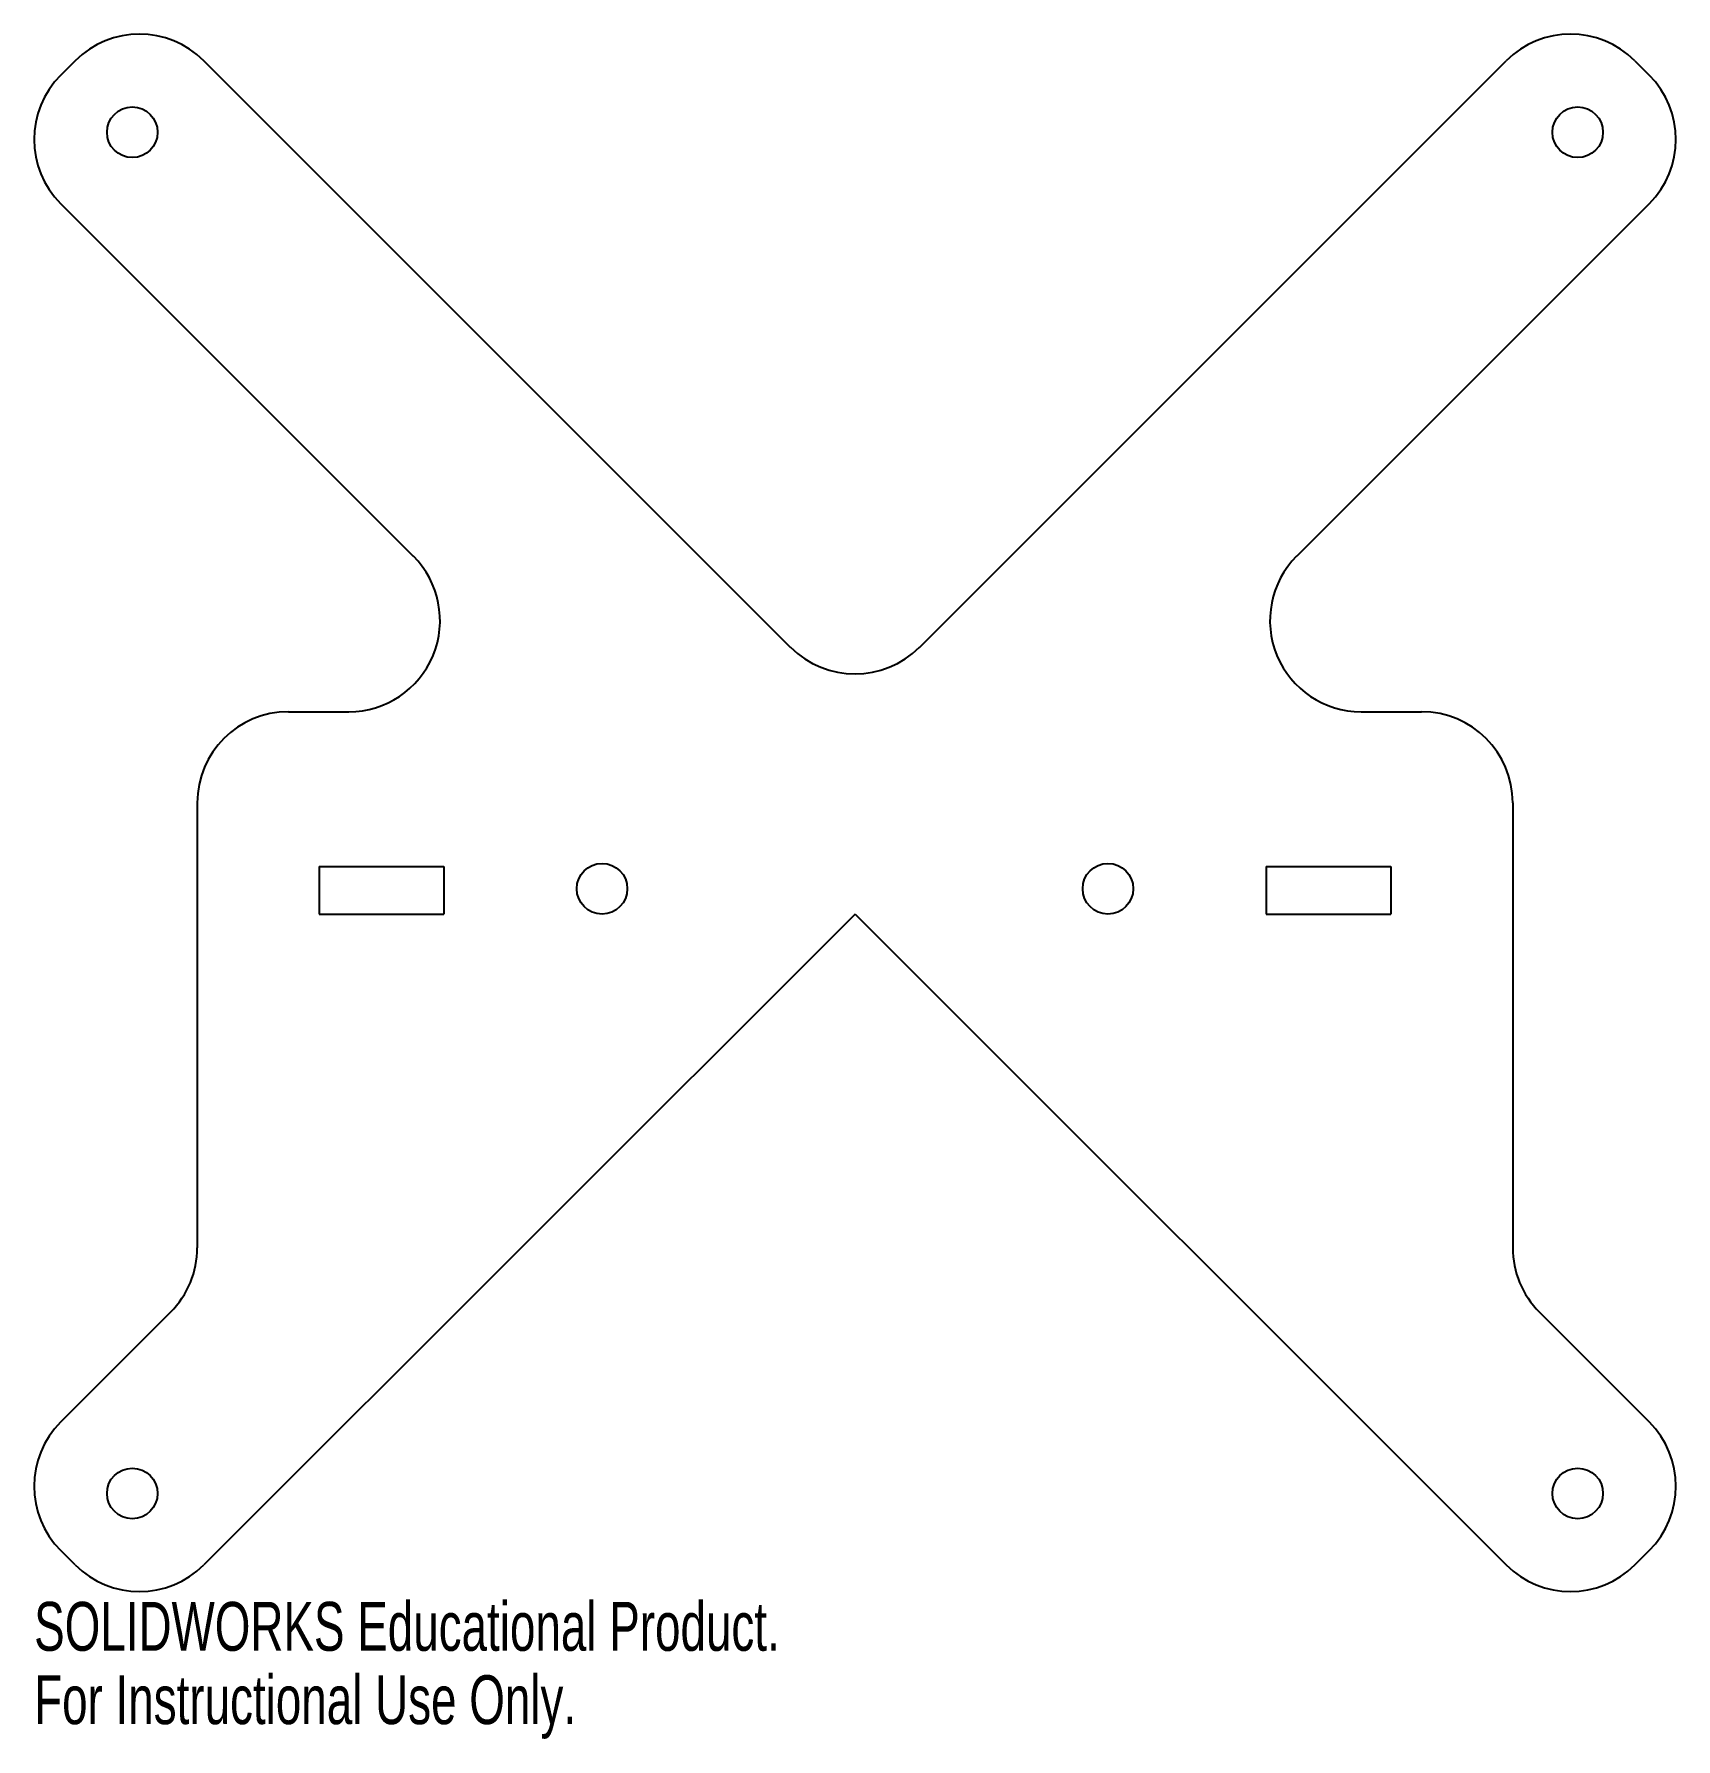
# Model space of a CAD drawing. Header units: millimetres. Extents: x -81 to 81, y -92 to 77.
import ezdxf

# ---------------------------------------------------------------- set-up
doc = ezdxf.new("R2010")
doc.units = ezdxf.units.MM
doc.styles.add('SLDTEXTSTYLE0', font='TXT', dxfattribs={"width": 0.7})

msp = doc.modelspace()

# ---------------------------------------------------------------- linework, layer by layer
at = {"color": 7, "linetype": 'Continuous', "lineweight": 25}
for p, q in [((-77.07, 74.35), (-78.49, 72.93)), ((-6.36, 16.36), (-64.35, 74.35)), ((6.36, 16.36), (64.35, 74.35)), ((77.07, 74.35), (78.49, 72.93)), ((-78.49, 60.2), (-43.65, 25.36)), ((78.49, 60.2), (43.65, 25.36)), ((-56, 10), (-50.01, 10)), ((50.01, 10), (56, 10)), ((-65, 1), (-65, -42.99)), ((65, 1), (65, -42.99)), ((-52.95, -5.3), (-40.65, -5.3)), ((-52.95, -5.3), (-52.95, -10)), ((-40.65, -5.3), (-40.65, -10)), ((40.65, -5.3), (52.95, -5.3)), ((40.65, -5.3), (40.65, -10)), ((52.95, -5.3), (52.95, -10)), ((0, -10), (-64.35, -74.35)), ((-52.95, -10), (-40.65, -10)), ((0, -10), (64.35, -74.35)), ((40.65, -10), (52.95, -10)), ((-78.49, -60.2), (-67.64, -49.35)), ((78.49, -60.2), (67.64, -49.35)), ((-77.07, -74.35), (-78.49, -72.93)), ((77.07, -74.35), (78.49, -72.93))]:
    msp.add_line(p, q, dxfattribs=at)
for centre in [(-71.42, 67.28), (71.42, 67.28), (-25, -7.5), (25, -7.5), (-71.42, -67.28), (71.42, -67.28)]:
    msp.add_circle(centre, 2.5, dxfattribs=at)
for centre, start, end in [((-70.71, 67.98), 45, 135), ((70.71, 67.98), 45, 135), ((-72.12, 66.57), 135, 225), ((72.12, 66.57), 315, 45), ((-50.01, 19), 270, 45), ((50.01, 19), 135, 270), ((0, 22.73), 225, 315), ((-56, 1), 90, 180), ((56, 1), 0, 90), ((-74, -42.99), 315, 0), ((74, -42.99), 180, 225), ((-72.12, -66.57), 135, 225), ((72.12, -66.57), 315, 45), ((-70.71, -67.98), 225, 315), ((70.71, -67.98), 225, 315)]:
    msp.add_arc(centre, 9, start, end, dxfattribs=at)

# ---------------------------------------------------------------- texts
at = {"color": 7, "linetype": 'Continuous', "char_height": 4.8336, "attachment_point": 1, "style": 'SLDTEXTSTYLE0'}
for s, insert in [('SOLIDWORKS Educational Product.', (-81.12, -78)), ('For Instructional Use Only.', (-81.12, -85.25))]:
    msp.add_mtext(s, dxfattribs=dict(at, insert=insert))

doc.saveas('drawing.dxf')
